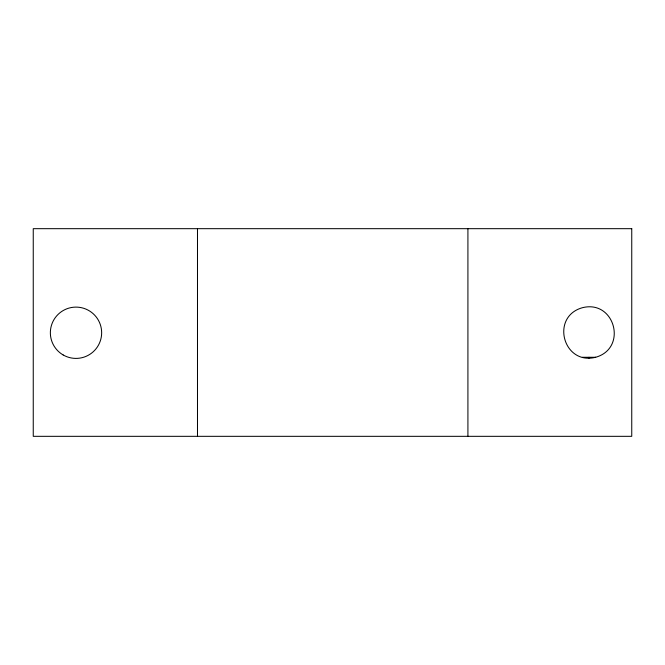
<?xml version="1.0" encoding="UTF-8"?>
<svg xmlns="http://www.w3.org/2000/svg" width="665" height="665" viewBox="0 0 665 665"><rect width="100%" height="100%" fill="white"/><g stroke="black" fill="none" stroke-linecap="round" stroke-linejoin="round"><path stroke-width="1" d="M595.64 357.28C627.893 348.227 614.826 299.433 582.365 307.72C550.105 316.773 563.18 365.567 595.64 357.28L582.365 357.28M588.999 357.28L588.999 358.152M467.919 228.677L467.919 436.323M197.488 228.677L197.488 436.323M631.75 228.677L33.25 228.677L33.25 436.323L631.75 436.323L631.75 228.677M63.175 354.969A25.652 25.652 0 0 0 101.654 332.758A25.652 25.652 0 0 0 63.175 310.547A25.652 25.652 0 0 0 63.175 354.969"/></g></svg>
